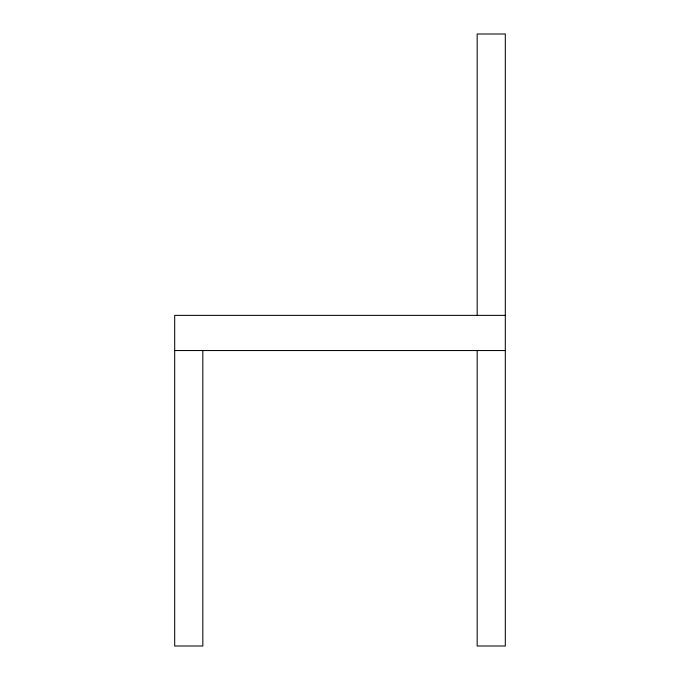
<?xml version="1.0" encoding="UTF-8"?>
<svg xmlns="http://www.w3.org/2000/svg" width="680" height="680" viewBox="0 0 680 680"><rect width="100%" height="100%" fill="white"/><g stroke="black" fill="none" stroke-linecap="round" stroke-linejoin="round"><path stroke-width="1.02" d="M505.308 315.375L174.692 315.375L174.692 646L202.827 646L202.827 350.548M174.692 350.548L505.308 350.548M477.173 315.375L477.173 34L505.308 34L505.308 646L477.173 646L477.173 350.548"/></g></svg>
